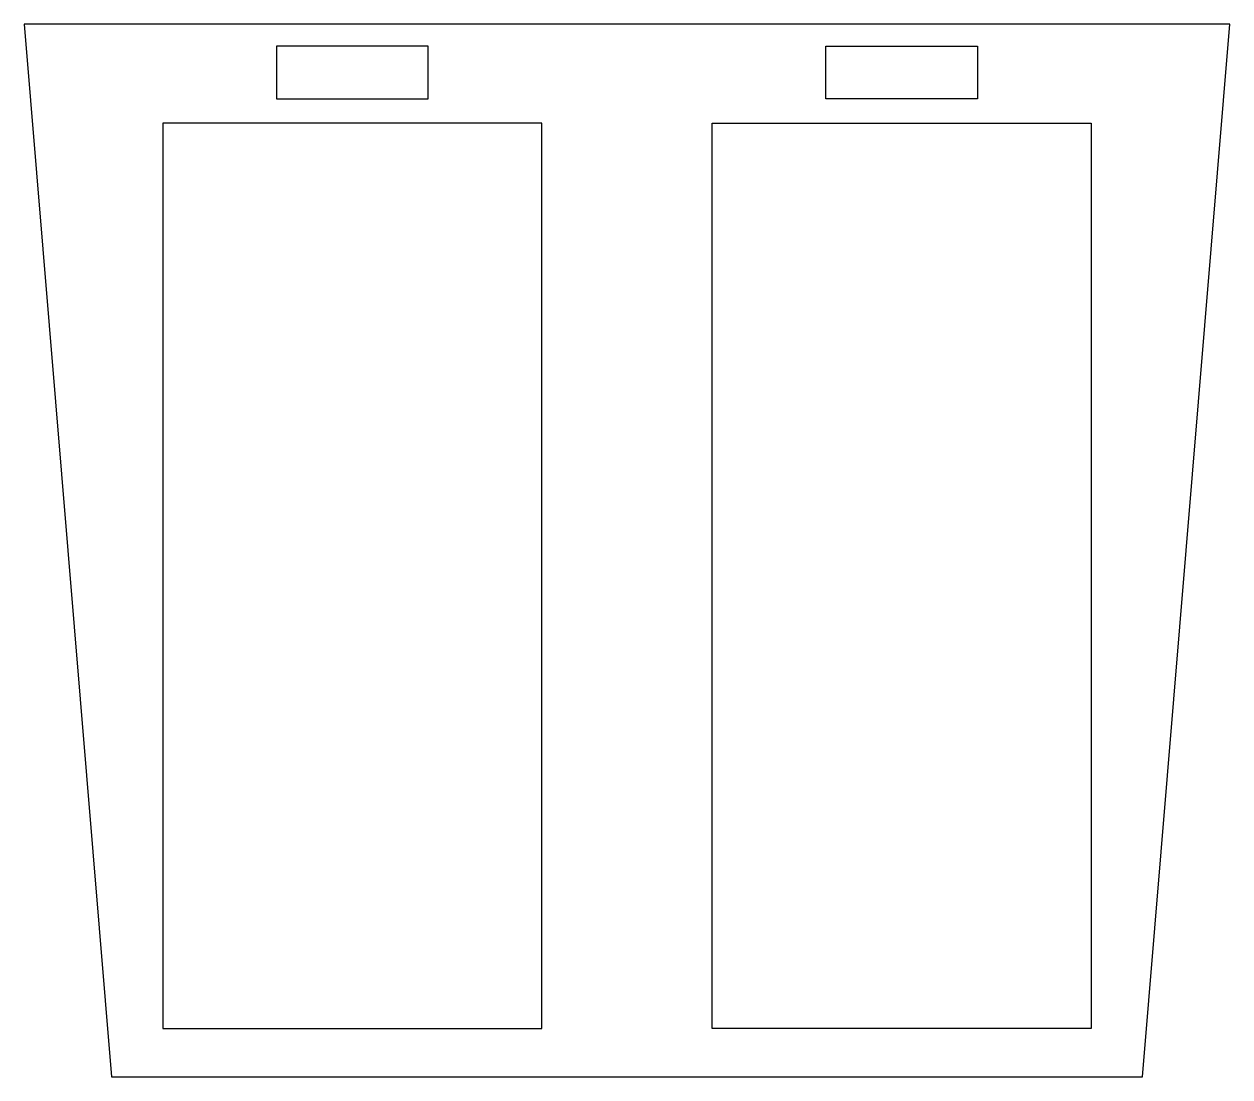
# Model space of a CAD drawing. Extents: x -58 to 515, y 33 to 533.
import ezdxf

# ---------------------------------------------------------------- set-up
doc = ezdxf.new("R2010")
doc.units = 0
doc.layers.add('DEFAULT', color=7, linetype='CONTINUOUS')

msp = doc.modelspace()

# ---------------------------------------------------------------- linework, layer by layer
at = {"layer": 'DEFAULT'}
for p, q in [((515, 533), (-58, 533)), ((-58, 533), (-16.5, 33)), ((473.5, 33), (515, 533)), ((134, 522.5), (62, 522.5)), ((62, 522.5), (62, 497.5)), ((134, 497.5), (134, 522.5)), ((323, 497.5), (323, 522.5)), ((323, 522.5), (395, 522.5)), ((395, 522.5), (395, 497.5)), ((62, 497.5), (134, 497.5)), ((395, 497.5), (323, 497.5)), ((188, 486), (8, 486)), ((8, 486), (8, 56)), ((188, 56), (188, 486)), ((269, 56), (269, 486)), ((269, 486), (449, 486)), ((449, 486), (449, 56)), ((8, 56), (188, 56)), ((449, 56), (269, 56)), ((-16.5, 33), (473.5, 33))]:
    msp.add_line(p, q, dxfattribs=at)

doc.saveas('drawing.dxf')
